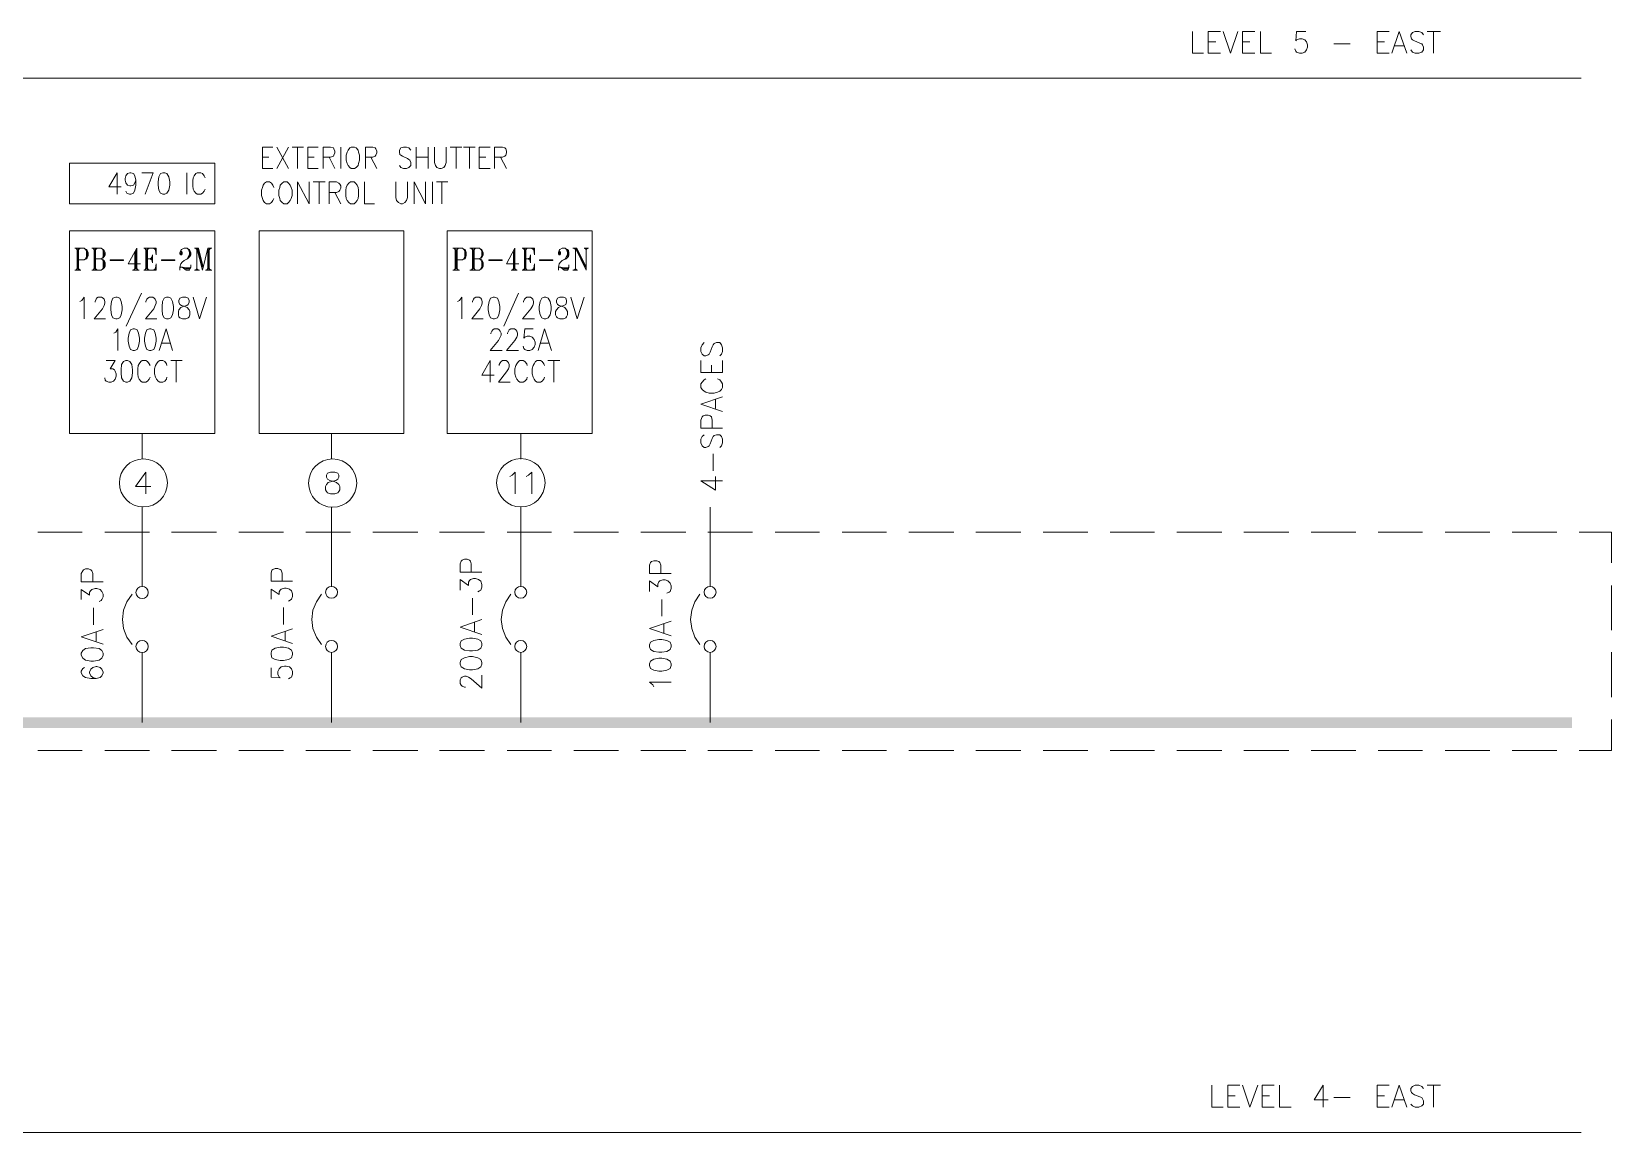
# Model space of a CAD drawing. Header units: inches. Extents: x 0.9 to 46, y 0.8 to 32.4.
# Drawn here: x 36.1 to 41.85, y 20.42 to 24.43 of the extents above; entities that cross this region are included whole.
import ezdxf

# ---------------------------------------------------------------- set-up
doc = ezdxf.new("R2010")
doc.units = ezdxf.units.IN
doc.header["$MEASUREMENT"] = 0
doc.layers.add('PDF_Geometry', color=7, linetype='Continuous')
doc.layers.add('PDF_Solid Fills', color=7, linetype='Continuous')

msp = doc.modelspace()

# ---------------------------------------------------------------- linework, layer by layer
at = {"layer": 'PDF_Geometry', "color": 8, "lineweight": 20, "true_color": 0x808080}
for points in [[(40.3243, 24.4279), (40.3243, 24.3496), (40.3642, 24.3496)], [(40.4258, 24.3496), (40.3808, 24.3496), (40.3808, 24.4279), (40.4258, 24.4279)], [(40.436, 24.4279), (40.4625, 24.3496), (40.4893, 24.4279)], [(40.5509, 24.3496), (40.5059, 24.3496), (40.5059, 24.4279), (40.5509, 24.4279)], [(40.571, 24.4279), (40.571, 24.3496), (40.6109, 24.3496)], [(40.7359, 24.4279), (40.7027, 24.4279), (40.6992, 24.3946), (40.7027, 24.3979), (40.7126, 24.4012), (40.7225, 24.4012), (40.7327, 24.3979), (40.7391, 24.3912), (40.7426, 24.3796), (40.7426, 24.3712), (40.7391, 24.3612), (40.7327, 24.3529), (40.7225, 24.3496), (40.7126, 24.3496), (40.7027, 24.3529), (40.6992, 24.3562), (40.696, 24.3646)], [(41.0394, 24.3496), (40.996, 24.3496), (40.996, 24.4279), (41.0394, 24.4279)], [(41.0492, 24.3496), (41.076, 24.4279), (41.1041, 24.3496)], [(41.1641, 24.4162), (41.1577, 24.4246), (41.1475, 24.4279), (41.1341, 24.4279), (41.1242, 24.4246), (41.1175, 24.4162), (41.1175, 24.4096), (41.121, 24.4012), (41.1242, 24.3979), (41.1309, 24.3946), (41.151, 24.3862), (41.1577, 24.3829), (41.1609, 24.3796), (41.1641, 24.3712), (41.1641, 24.3612), (41.1577, 24.3529), (41.1475, 24.3496), (41.1341, 24.3496), (41.1242, 24.3529), (41.1175, 24.3612)], [(41.1775, 24.4279), (41.226, 24.4279)], [(41.2008, 24.4279), (41.2008, 24.3496)], [(40.3808, 24.3912), (40.4092, 24.3912)], [(40.5059, 24.3912), (40.5327, 24.3912)], [(40.8377, 24.3829), (40.8977, 24.3829)], [(40.996, 24.3912), (41.0224, 24.3912)], [(41.0591, 24.3762), (41.0942, 24.3762)], [(41.7374, 24.2579), (5.4416, 24.2579)], [(40.3942, 20.5946), (40.3942, 20.5146), (40.436, 20.5146)], [(40.496, 20.5146), (40.4526, 20.5146), (40.4526, 20.5946), (40.496, 20.5946)], [(40.5059, 20.5946), (40.5327, 20.5146), (40.5611, 20.5946)], [(40.6211, 20.5146), (40.5777, 20.5146), (40.5777, 20.5946), (40.6211, 20.5946)], [(40.6408, 20.5946), (40.6408, 20.5146), (40.6826, 20.5146)], [(40.7991, 20.5146), (40.7991, 20.5946), (40.7659, 20.5413), (40.8176, 20.5413)], [(41.0394, 20.5146), (40.996, 20.5146), (40.996, 20.5946), (41.0394, 20.5946)], [(41.0492, 20.5146), (41.076, 20.5946), (41.1041, 20.5146)], [(41.1641, 20.5829), (41.1577, 20.5896), (41.1475, 20.5946), (41.1341, 20.5946), (41.1242, 20.5896), (41.1175, 20.5829), (41.1175, 20.5746), (41.121, 20.5679), (41.1242, 20.5646), (41.1309, 20.5596), (41.151, 20.553), (41.1577, 20.5496), (41.1609, 20.5446), (41.1641, 20.538), (41.1641, 20.5263), (41.1577, 20.5196), (41.1475, 20.5146), (41.1341, 20.5146), (41.1242, 20.5196), (41.1175, 20.5263)], [(41.1775, 20.5946), (41.226, 20.5946)], [(41.2008, 20.5946), (41.2008, 20.5146)], [(40.4526, 20.5563), (40.4794, 20.5563)], [(40.5777, 20.5563), (40.6042, 20.5563)], [(40.8377, 20.5496), (40.8977, 20.5496)], [(40.996, 20.5563), (41.0224, 20.5563)], [(41.0591, 20.5413), (41.0942, 20.5413)], [(41.7374, 20.423), (2.7, 20.423)]]:
    msp.add_lwpolyline(points, dxfattribs=at)
at = {"layer": 'PDF_Geometry', "lineweight": 9}
for points in [[(36.9793, 23.9296), (36.9411, 23.9296), (36.9411, 24.0079), (36.9793, 24.0079)], [(36.9411, 23.9712), (36.9644, 23.9712)], [(36.9943, 24.0079), (37.0361, 23.9296)], [(37.0361, 24.0079), (36.9943, 23.9296)], [(37.0492, 24.0079), (37.091, 24.0079)], [(37.0693, 24.0079), (37.0693, 23.9296)], [(37.1443, 23.9296), (37.106, 23.9296), (37.106, 24.0079), (37.1443, 24.0079)], [(37.106, 23.9712), (37.1293, 23.9712)], [(37.1628, 23.9296), (37.1628, 24.0079), (37.1893, 24.0079), (37.1992, 24.0045), (37.2011, 24.0012), (37.2043, 23.9929), (37.2043, 23.9862), (37.2011, 23.9779), (37.1992, 23.9746), (37.1893, 23.9712), (37.1628, 23.9712)], [(37.1842, 23.9712), (37.2043, 23.9296)], [(37.226, 24.0079), (37.226, 23.9296)], [(37.316, 23.9296), (37.316, 24.0079), (37.3428, 24.0079), (37.3511, 24.0045), (37.3542, 24.0012), (37.3578, 23.9929), (37.3578, 23.9862), (37.3542, 23.9779), (37.3511, 23.9746), (37.3428, 23.9712), (37.316, 23.9712)], [(37.3361, 23.9712), (37.3578, 23.9296)], [(37.4809, 23.9962), (37.4742, 24.0045), (37.4659, 24.0079), (37.4544, 24.0079), (37.4442, 24.0045), (37.4394, 23.9962), (37.4394, 23.9895), (37.441, 23.9812), (37.4442, 23.9779), (37.4509, 23.9746), (37.4694, 23.9662), (37.4742, 23.9629), (37.4777, 23.9596), (37.4809, 23.9512), (37.4809, 23.9412), (37.4742, 23.9329), (37.4659, 23.9296), (37.4544, 23.9296), (37.4442, 23.9329), (37.4394, 23.9412)], [(37.501, 24.0079), (37.501, 23.9296)], [(37.501, 23.9712), (37.5444, 23.9712)], [(37.5444, 24.0079), (37.5444, 23.9296)], [(37.5677, 24.0079), (37.5677, 23.9512), (37.5709, 23.9412), (37.576, 23.9329), (37.5859, 23.9296), (37.591, 23.9296), (37.6009, 23.9329), (37.606, 23.9412), (37.6092, 23.9512), (37.6092, 24.0079)], [(37.6242, 24.0079), (37.666, 24.0079)], [(37.6459, 24.0079), (37.6459, 23.9296)], [(37.6727, 24.0079), (37.7145, 24.0079)], [(37.6944, 24.0079), (37.6944, 23.9296)], [(37.7693, 23.9296), (37.7295, 23.9296), (37.7295, 24.0079), (37.7693, 24.0079)], [(37.7295, 23.9712), (37.7543, 23.9712)], [(37.7859, 23.9296), (37.7859, 24.0079), (37.8143, 24.0079), (37.8226, 24.0045), (37.8261, 24.0012), (37.8293, 23.9929), (37.8293, 23.9862), (37.8261, 23.9779), (37.8226, 23.9746), (37.8143, 23.9712), (37.7859, 23.9712)], [(37.8076, 23.9712), (37.8293, 23.9296)], [(36.4127, 23.8362), (36.4127, 23.9146), (36.3827, 23.8629), (36.4277, 23.8629)], [(36.481, 23.8879), (36.4778, 23.8779), (36.4727, 23.8696), (36.4628, 23.8662), (36.4593, 23.8662), (36.451, 23.8696), (36.4443, 23.8779), (36.4427, 23.8879), (36.4427, 23.8929), (36.4443, 23.9029), (36.451, 23.9112), (36.4593, 23.9146), (36.4628, 23.9146), (36.4727, 23.9112), (36.4778, 23.9029), (36.481, 23.8879), (36.481, 23.8696), (36.4778, 23.8512), (36.4727, 23.8396), (36.4628, 23.8362), (36.4577, 23.8362), (36.4478, 23.8396), (36.4443, 23.8479)], [(36.5145, 23.8362), (36.5445, 23.9146), (36.5027, 23.9146)], [(36.666, 23.9146), (36.666, 23.8362)], [(36.7327, 23.8962), (36.7292, 23.9029), (36.7228, 23.9112), (36.7177, 23.9146), (36.7043, 23.9146), (36.6992, 23.9112), (36.6925, 23.9029), (36.6893, 23.8962), (36.6877, 23.8845), (36.6877, 23.8662), (36.6893, 23.8546), (36.6925, 23.8479), (36.6992, 23.8396), (36.7043, 23.8362), (36.7177, 23.8362), (36.7228, 23.8396), (36.7292, 23.8479), (36.7327, 23.8546)], [(36.9825, 23.8612), (36.9793, 23.8696), (36.9742, 23.8763), (36.9675, 23.8812), (36.9561, 23.8812), (36.9494, 23.8763), (36.9443, 23.8696), (36.9411, 23.8612), (36.9376, 23.8512), (36.9376, 23.8312), (36.9411, 23.8212), (36.9443, 23.8129), (36.9494, 23.8062), (36.9561, 23.8012), (36.9675, 23.8012), (36.9742, 23.8062), (36.9793, 23.8129), (36.9825, 23.8212)], [(37.0693, 23.8012), (37.0693, 23.8812), (37.1111, 23.8012), (37.1111, 23.8812)], [(37.1261, 23.8812), (37.1692, 23.8812)], [(37.1475, 23.8812), (37.1475, 23.8012)], [(37.1842, 23.8012), (37.1842, 23.8812), (37.211, 23.8812), (37.2193, 23.8763), (37.2228, 23.8729), (37.226, 23.8662), (37.226, 23.8579), (37.2228, 23.8512), (37.2193, 23.8462), (37.211, 23.8429), (37.1842, 23.8429)], [(37.3128, 23.8812), (37.3128, 23.8012), (37.3495, 23.8012)], [(37.426, 23.8812), (37.426, 23.8246), (37.4292, 23.8129), (37.4359, 23.8062), (37.4442, 23.8012), (37.4509, 23.8012), (37.4592, 23.8062), (37.4659, 23.8129), (37.4694, 23.8246), (37.4694, 23.8812)], [(37.4927, 23.8012), (37.4927, 23.8812), (37.5342, 23.8012), (37.5342, 23.8812)], [(37.5594, 23.8812), (37.5594, 23.8012)], [(37.5744, 23.8812), (37.6159, 23.8812)], [(37.5942, 23.8812), (37.5942, 23.8012)], [(37.2043, 23.8429), (37.226, 23.8012)], [(36.2592, 23.6396), (36.2927, 23.6396), (36.301, 23.6346), (36.3042, 23.6312), (36.3077, 23.6246), (36.3077, 23.6129), (36.3042, 23.6046), (36.301, 23.6012), (36.2927, 23.5979), (36.2726, 23.5979)], [(36.2627, 23.6396), (36.2675, 23.6346)], [(36.2643, 23.6396), (36.2675, 23.6312)], [(36.2675, 23.6396), (36.2675, 23.5596)], [(36.271, 23.6346), (36.271, 23.5646)], [(36.2726, 23.6396), (36.2726, 23.5596)], [(36.2761, 23.6396), (36.2726, 23.6312)], [(36.2793, 23.6396), (36.2726, 23.6346)], [(36.2927, 23.6396), (36.2975, 23.6346), (36.301, 23.6279), (36.301, 23.6096), (36.2975, 23.6012), (36.2927, 23.5979)], [(36.301, 23.6312), (36.3042, 23.6246), (36.3042, 23.6129), (36.301, 23.6046)], [(36.3211, 23.6396), (36.3543, 23.6396), (36.3626, 23.6346), (36.3661, 23.6312), (36.3693, 23.6246), (36.3693, 23.6163), (36.3661, 23.6096), (36.3626, 23.6046), (36.3543, 23.6012), (36.3626, 23.5979), (36.3661, 23.5946), (36.3693, 23.5862), (36.3693, 23.5745), (36.3661, 23.5679), (36.3626, 23.5646), (36.3543, 23.5596), (36.3211, 23.5596)], [(36.3243, 23.6396), (36.3294, 23.6346)], [(36.3259, 23.6396), (36.3294, 23.6312)], [(36.3294, 23.6396), (36.3294, 23.5596)], [(36.3326, 23.6346), (36.3326, 23.5646)], [(36.3342, 23.6396), (36.3342, 23.5596)], [(36.3543, 23.6396), (36.361, 23.6346), (36.3626, 23.6279), (36.3626, 23.6129), (36.361, 23.6046), (36.3543, 23.6012), (36.3342, 23.6012)], [(36.3377, 23.6396), (36.3342, 23.6312)], [(36.3409, 23.6396), (36.3342, 23.6346)], [(36.3626, 23.6312), (36.3661, 23.6246), (36.3661, 23.6163), (36.3626, 23.6096)], [(36.4845, 23.5596), (36.4845, 23.6396), (36.4526, 23.5829), (36.4976, 23.5829)], [(36.4778, 23.6279), (36.4778, 23.5596)], [(36.481, 23.6312), (36.481, 23.5646)], [(36.5094, 23.6396), (36.5544, 23.6396), (36.5544, 23.6163), (36.5509, 23.6396)], [(36.5126, 23.6396), (36.5177, 23.6346)], [(36.5145, 23.6396), (36.5177, 23.6312)], [(36.5177, 23.6396), (36.5177, 23.5596)], [(36.5209, 23.6346), (36.5209, 23.5646)], [(36.5228, 23.6396), (36.5228, 23.5596)], [(36.526, 23.6396), (36.5228, 23.6312)], [(36.5295, 23.6396), (36.5228, 23.6346)], [(36.541, 23.6396), (36.5544, 23.6346)], [(36.5461, 23.6396), (36.5544, 23.6312)], [(36.5493, 23.6396), (36.5544, 23.6279)], [(36.6443, 23.6279), (36.6475, 23.6279), (36.6494, 23.6246), (36.6494, 23.6196), (36.6475, 23.6163), (36.6443, 23.6163), (36.6411, 23.6196), (36.6411, 23.6246), (36.6443, 23.6312), (36.6475, 23.6346), (36.6561, 23.6396), (36.6676, 23.6396), (36.6759, 23.6346), (36.6775, 23.6312), (36.681, 23.6246), (36.681, 23.6163), (36.6775, 23.6096), (36.6692, 23.6012), (36.6561, 23.5946), (36.6494, 23.5896), (36.6443, 23.5829), (36.6411, 23.5712), (36.6411, 23.5596)], [(36.6676, 23.6396), (36.6727, 23.6346), (36.6759, 23.6246), (36.6759, 23.6163), (36.6727, 23.6096), (36.6676, 23.6012), (36.6561, 23.5946)], [(36.6759, 23.6312), (36.6775, 23.6246), (36.6775, 23.6163), (36.6759, 23.6096)], [(36.6944, 23.6396), (36.7094, 23.6396), (36.726, 23.5712)], [(36.6976, 23.6396), (36.7027, 23.6346)], [(36.7027, 23.5646), (36.7027, 23.6396), (36.7228, 23.5596), (36.7426, 23.6396), (36.7426, 23.5596)], [(36.7059, 23.6396), (36.7228, 23.5712)], [(36.7426, 23.6396), (36.7576, 23.6396)], [(36.7461, 23.6346), (36.7461, 23.5646)], [(36.7477, 23.6396), (36.7477, 23.5596)], [(36.7509, 23.6396), (36.7477, 23.6312)], [(36.7544, 23.6396), (36.7477, 23.6346)], [(37.6344, 23.6396), (37.6692, 23.6396), (37.6778, 23.6346), (37.6794, 23.6312), (37.6825, 23.6246), (37.6825, 23.6129), (37.6794, 23.6046), (37.6778, 23.6012), (37.6692, 23.5979), (37.6494, 23.5979)], [(37.6376, 23.6396), (37.6427, 23.6346)], [(37.6411, 23.6396), (37.6427, 23.6312)], [(37.6427, 23.6396), (37.6427, 23.5596)], [(37.6459, 23.6346), (37.6459, 23.5646)], [(37.6494, 23.6396), (37.6494, 23.5596)], [(37.651, 23.6396), (37.6494, 23.6312)], [(37.6545, 23.6396), (37.6494, 23.6346)], [(37.6692, 23.6396), (37.6743, 23.6346), (37.6778, 23.6279), (37.6778, 23.6096), (37.6743, 23.6012), (37.6692, 23.5979)], [(37.6778, 23.6312), (37.6794, 23.6246), (37.6794, 23.6129), (37.6778, 23.6046)], [(37.696, 23.6396), (37.731, 23.6396), (37.7393, 23.6346), (37.7409, 23.6312), (37.7444, 23.6246), (37.7444, 23.6163), (37.7409, 23.6096), (37.7393, 23.6046), (37.731, 23.6012), (37.7393, 23.5979), (37.7409, 23.5946), (37.7444, 23.5862), (37.7444, 23.5745), (37.7409, 23.5679), (37.7393, 23.5646), (37.731, 23.5596), (37.696, 23.5596)], [(37.6995, 23.6396), (37.7058, 23.6346)], [(37.7027, 23.6396), (37.7058, 23.6312)], [(37.7058, 23.6396), (37.7058, 23.5596)], [(37.7078, 23.6346), (37.7078, 23.5646)], [(37.7109, 23.6396), (37.7109, 23.5596)], [(37.731, 23.6396), (37.7358, 23.6346), (37.7393, 23.6279), (37.7393, 23.6129), (37.7358, 23.6046), (37.731, 23.6012), (37.7109, 23.6012)], [(37.7145, 23.6396), (37.7109, 23.6312)], [(37.7161, 23.6396), (37.7109, 23.6346)], [(37.7393, 23.6312), (37.7409, 23.6246), (37.7409, 23.6163), (37.7393, 23.6096)], [(37.8593, 23.5596), (37.8593, 23.6396), (37.8293, 23.5829), (37.8743, 23.5829)], [(37.8542, 23.6279), (37.8542, 23.5596)], [(37.8577, 23.6312), (37.8577, 23.5646)], [(37.8861, 23.6396), (37.9311, 23.6396), (37.9311, 23.6163), (37.9276, 23.6396)], [(37.8877, 23.6396), (37.8944, 23.6346)], [(37.8909, 23.6396), (37.8944, 23.6312)], [(37.8944, 23.6396), (37.8944, 23.5596)], [(37.896, 23.6346), (37.896, 23.5646)], [(37.8992, 23.6396), (37.8992, 23.5596)], [(37.9027, 23.6396), (37.8992, 23.6312)], [(37.9043, 23.6396), (37.8992, 23.6346)], [(37.9161, 23.6396), (37.9311, 23.6346)], [(37.9209, 23.6396), (37.9311, 23.6312)], [(37.9244, 23.6396), (37.9311, 23.6279)], [(38.0211, 23.6279), (38.0227, 23.6279), (38.0259, 23.6246), (38.0259, 23.6196), (38.0227, 23.6163), (38.0211, 23.6163), (38.0176, 23.6196), (38.0176, 23.6246), (38.0211, 23.6312), (38.0227, 23.6346), (38.031, 23.6396), (38.0428, 23.6396), (38.0511, 23.6346), (38.0543, 23.6312), (38.0558, 23.6246), (38.0558, 23.6163), (38.0543, 23.6096), (38.046, 23.6012), (38.031, 23.5946), (38.0259, 23.5896), (38.0211, 23.5829), (38.0176, 23.5712), (38.0176, 23.5596)], [(38.0428, 23.6396), (38.0476, 23.6346), (38.0511, 23.6246), (38.0511, 23.6163), (38.0476, 23.6096), (38.0428, 23.6012), (38.031, 23.5946)], [(38.0511, 23.6312), (38.0543, 23.6246), (38.0543, 23.6163), (38.0511, 23.6096)], [(38.0708, 23.6396), (38.0842, 23.6396), (38.1193, 23.5712)], [(38.0744, 23.6396), (38.0795, 23.6346)], [(38.0795, 23.5646), (38.0795, 23.6396), (38.1193, 23.5596), (38.1193, 23.6346)], [(38.0826, 23.6396), (38.1158, 23.5712)], [(38.111, 23.6396), (38.1276, 23.6396)], [(38.1126, 23.6396), (38.1193, 23.6346), (38.1244, 23.6396)], [(36.2592, 23.5596), (36.2809, 23.5596)], [(36.2675, 23.5646), (36.2627, 23.5596)], [(36.2675, 23.5679), (36.2643, 23.5596)], [(36.2726, 23.5679), (36.2761, 23.5596)], [(36.2726, 23.5646), (36.2793, 23.5596)], [(36.3294, 23.5646), (36.3243, 23.5596)], [(36.3294, 23.5679), (36.3259, 23.5596)], [(36.3342, 23.5679), (36.3377, 23.5596)], [(36.3342, 23.5646), (36.3409, 23.5596)], [(36.3543, 23.6012), (36.361, 23.5979), (36.3626, 23.5896), (36.3626, 23.5712), (36.361, 23.5646), (36.3543, 23.5596)], [(36.3626, 23.5946), (36.3661, 23.5862), (36.3661, 23.5745), (36.3626, 23.5679)], [(36.4692, 23.5596), (36.4928, 23.5596)], [(36.4778, 23.5646), (36.4727, 23.5596)], [(36.4778, 23.5679), (36.4759, 23.5596)], [(36.4845, 23.5679), (36.4877, 23.5596)], [(36.4845, 23.5646), (36.4893, 23.5596)], [(36.5094, 23.5596), (36.5544, 23.5596), (36.5544, 23.5829), (36.5509, 23.5596)], [(36.5177, 23.5646), (36.5126, 23.5596)], [(36.5177, 23.5679), (36.5145, 23.5596)], [(36.5228, 23.6012), (36.541, 23.6012)], [(36.5228, 23.5679), (36.526, 23.5596)], [(36.5228, 23.5646), (36.5295, 23.5596)], [(36.541, 23.6046), (36.5295, 23.6012), (36.541, 23.5979)], [(36.541, 23.6096), (36.5343, 23.6012), (36.541, 23.5946)], [(36.541, 23.5596), (36.5544, 23.5646)], [(36.5461, 23.5596), (36.5544, 23.5679)], [(36.5493, 23.5596), (36.5544, 23.5712)], [(36.6411, 23.5679), (36.6443, 23.5712), (36.6494, 23.5712), (36.6644, 23.5679), (36.6759, 23.5679), (36.681, 23.5712)], [(36.681, 23.5796), (36.681, 23.5712), (36.6775, 23.5646), (36.6759, 23.5596), (36.6644, 23.5596), (36.6494, 23.5712), (36.6644, 23.5646), (36.6759, 23.5646), (36.6775, 23.5679)], [(36.6944, 23.5596), (36.7126, 23.5596)], [(36.6976, 23.5596), (36.7027, 23.5646), (36.7094, 23.5596)], [(36.7343, 23.5596), (36.7576, 23.5596)], [(36.7426, 23.5646), (36.7375, 23.5596)], [(36.7426, 23.5679), (36.7394, 23.5596)], [(36.7477, 23.5679), (36.7509, 23.5596)], [(36.7477, 23.5646), (36.7544, 23.5596)], [(37.6344, 23.5596), (37.6577, 23.5596)], [(37.6427, 23.5646), (37.6376, 23.5596)], [(37.6427, 23.5679), (37.6411, 23.5596)], [(37.6494, 23.5679), (37.651, 23.5596)], [(37.6494, 23.5646), (37.6545, 23.5596)], [(37.7058, 23.5646), (37.6995, 23.5596)], [(37.7058, 23.5679), (37.7027, 23.5596)], [(37.7109, 23.5679), (37.7145, 23.5596)], [(37.7109, 23.5646), (37.7161, 23.5596)], [(37.731, 23.6012), (37.7358, 23.5979), (37.7393, 23.5896), (37.7393, 23.5712), (37.7358, 23.5646), (37.731, 23.5596)], [(37.7393, 23.5946), (37.7409, 23.5862), (37.7409, 23.5745), (37.7393, 23.5679)], [(37.8459, 23.5596), (37.8676, 23.5596)], [(37.8542, 23.5646), (37.8494, 23.5596)], [(37.8542, 23.5679), (37.851, 23.5596)], [(37.8593, 23.5679), (37.8625, 23.5596)], [(37.8593, 23.5646), (37.866, 23.5596)], [(37.8861, 23.5596), (37.9311, 23.5596), (37.9311, 23.5829), (37.9276, 23.5596)], [(37.8944, 23.5646), (37.8877, 23.5596)], [(37.8944, 23.5679), (37.8909, 23.5596)], [(37.8992, 23.6012), (37.9161, 23.6012)], [(37.8992, 23.5679), (37.9027, 23.5596)], [(37.8992, 23.5646), (37.9043, 23.5596)], [(37.9161, 23.6046), (37.9043, 23.6012), (37.9161, 23.5979)], [(37.9161, 23.6096), (37.911, 23.6012), (37.9161, 23.5946)], [(37.9161, 23.5596), (37.9311, 23.5646)], [(37.9209, 23.5596), (37.9311, 23.5679)], [(37.9244, 23.5596), (37.9311, 23.5712)], [(38.0176, 23.5679), (38.0211, 23.5712), (38.0259, 23.5712), (38.0393, 23.5679), (38.0511, 23.5679), (38.0558, 23.5712)], [(38.0558, 23.5796), (38.0558, 23.5712), (38.0543, 23.5646), (38.0511, 23.5596), (38.0393, 23.5596), (38.0259, 23.5712), (38.0393, 23.5646), (38.0511, 23.5646), (38.0543, 23.5679)], [(38.0708, 23.5596), (38.0878, 23.5596)], [(38.0744, 23.5596), (38.0795, 23.5646), (38.0842, 23.5596)], [(36.2777, 23.4463), (36.2844, 23.4496), (36.2927, 23.4612), (36.2927, 23.3829)], [(36.3326, 23.4429), (36.3326, 23.4463), (36.3361, 23.4546), (36.3377, 23.4579), (36.3444, 23.4612), (36.3559, 23.4612), (36.3626, 23.4579), (36.3661, 23.4546), (36.3677, 23.4463), (36.3677, 23.4396), (36.3661, 23.4312), (36.3594, 23.4196), (36.3294, 23.3829), (36.3709, 23.3829)], [(36.5011, 23.4762), (36.4459, 23.3562)], [(36.5177, 23.4429), (36.5177, 23.4463), (36.5209, 23.4546), (36.5244, 23.4579), (36.5311, 23.4612), (36.5426, 23.4612), (36.5477, 23.4579), (36.5509, 23.4546), (36.5544, 23.4463), (36.5544, 23.4396), (36.5509, 23.4312), (36.5461, 23.4196), (36.5161, 23.3829), (36.5576, 23.3829)], [(36.6893, 23.4612), (36.7126, 23.3829), (36.7375, 23.4612)], [(37.651, 23.4463), (37.6577, 23.4496), (37.666, 23.4612), (37.666, 23.3829)], [(37.7058, 23.4429), (37.7058, 23.4463), (37.7094, 23.4546), (37.7109, 23.4579), (37.7176, 23.4612), (37.7295, 23.4612), (37.7358, 23.4579), (37.7377, 23.4546), (37.7409, 23.4463), (37.7409, 23.4396), (37.7377, 23.4312), (37.7326, 23.4196), (37.7027, 23.3829), (37.7444, 23.3829)], [(37.8727, 23.4762), (37.8194, 23.3562)], [(37.8909, 23.4429), (37.8909, 23.4463), (37.8944, 23.4546), (37.8976, 23.4579), (37.9027, 23.4612), (37.9161, 23.4612), (37.9209, 23.4579), (37.9244, 23.4546), (37.9276, 23.4463), (37.9276, 23.4396), (37.9244, 23.4312), (37.9177, 23.4196), (37.8877, 23.3829), (37.9311, 23.3829)], [(38.0625, 23.4612), (38.0858, 23.3829), (38.111, 23.4612)], [(36.4009, 23.3312), (36.4076, 23.3346), (36.4159, 23.3462), (36.4159, 23.2679)], [(36.5658, 23.2679), (36.5911, 23.3462), (36.6143, 23.2679)], [(37.7725, 23.3279), (37.7725, 23.3312), (37.776, 23.3379), (37.7792, 23.3429), (37.7843, 23.3462), (37.7977, 23.3462), (37.8025, 23.3429), (37.806, 23.3379), (37.8092, 23.3312), (37.8092, 23.3229), (37.806, 23.3162), (37.7993, 23.3046), (37.7693, 23.2679), (37.8127, 23.2679)], [(37.8325, 23.3279), (37.8325, 23.3312), (37.836, 23.3379), (37.8392, 23.3429), (37.8443, 23.3462), (37.8577, 23.3462), (37.8625, 23.3429), (37.866, 23.3379), (37.8692, 23.3312), (37.8692, 23.3229), (37.866, 23.3162), (37.8593, 23.3046), (37.8293, 23.2679), (37.8727, 23.2679)], [(37.926, 23.3462), (37.896, 23.3462), (37.8925, 23.3129), (37.896, 23.3162), (37.9043, 23.3196), (37.9142, 23.3196), (37.9228, 23.3162), (37.9292, 23.3079), (37.9327, 23.2979), (37.9327, 23.2896), (37.9292, 23.2796), (37.9228, 23.2712), (37.9142, 23.2679), (37.9043, 23.2679), (37.896, 23.2712), (37.8925, 23.2746), (37.8893, 23.2829)], [(37.9442, 23.2679), (37.9678, 23.3462), (37.9927, 23.2679)], [(36.5761, 23.2946), (36.6061, 23.2946)], [(37.9528, 23.2946), (37.9828, 23.2946)], [(38.5475, 23.2962), (38.5408, 23.2879), (38.536, 23.2779), (38.536, 23.2646), (38.5408, 23.2546), (38.5475, 23.2479), (38.5542, 23.2479), (38.5625, 23.2513), (38.566, 23.2546), (38.5692, 23.2612), (38.5775, 23.2812), (38.581, 23.2879), (38.5842, 23.2929), (38.5925, 23.2962), (38.6043, 23.2962), (38.611, 23.2879), (38.6142, 23.2779), (38.6142, 23.2646), (38.611, 23.2546), (38.6043, 23.2479)], [(36.3728, 23.2312), (36.406, 23.2312), (36.3878, 23.2013), (36.3977, 23.2013), (36.4028, 23.1979), (36.406, 23.1929), (36.4092, 23.1829), (36.4092, 23.1746), (36.406, 23.1629), (36.3993, 23.1562), (36.391, 23.1529), (36.3827, 23.1529), (36.3728, 23.1562), (36.3693, 23.1596), (36.3677, 23.1679)], [(36.5327, 23.2129), (36.5295, 23.2196), (36.5228, 23.2279), (36.5177, 23.2312), (36.5043, 23.2312), (36.4995, 23.2279), (36.4928, 23.2196), (36.4893, 23.2129), (36.4877, 23.2013), (36.4877, 23.1829), (36.4893, 23.1712), (36.4928, 23.1629), (36.4995, 23.1562), (36.5043, 23.1529), (36.5177, 23.1529), (36.5228, 23.1562), (36.5295, 23.1629), (36.5327, 23.1712)], [(36.5942, 23.2129), (36.5927, 23.2196), (36.586, 23.2279), (36.5793, 23.2312), (36.5678, 23.2312), (36.5627, 23.2279), (36.556, 23.2196), (36.5528, 23.2129), (36.5493, 23.2013), (36.5493, 23.1829), (36.5528, 23.1712), (36.556, 23.1629), (36.5627, 23.1562), (36.5678, 23.1529), (36.5793, 23.1529), (36.586, 23.1562), (36.5927, 23.1629), (36.5942, 23.1712)], [(36.6076, 23.2312), (36.6494, 23.2312)], [(36.6277, 23.2312), (36.6277, 23.1529)], [(37.7693, 23.1529), (37.7693, 23.2312), (37.7393, 23.1779), (37.7843, 23.1779)], [(37.8025, 23.2129), (37.8025, 23.2162), (37.806, 23.2229), (37.8092, 23.2279), (37.8143, 23.2312), (37.8277, 23.2312), (37.8325, 23.2279), (37.836, 23.2229), (37.8392, 23.2162), (37.8392, 23.2079), (37.836, 23.2013), (37.8293, 23.1896), (37.7993, 23.1529), (37.8427, 23.1529)], [(37.9043, 23.2129), (37.9027, 23.2196), (37.896, 23.2279), (37.8893, 23.2312), (37.8775, 23.2312), (37.8727, 23.2279), (37.866, 23.2196), (37.8625, 23.2129), (37.8593, 23.2013), (37.8593, 23.1829), (37.8625, 23.1712), (37.866, 23.1629), (37.8727, 23.1562), (37.8775, 23.1529), (37.8893, 23.1529), (37.896, 23.1562), (37.9027, 23.1629), (37.9043, 23.1712)], [(37.9678, 23.2129), (37.9643, 23.2196), (37.9592, 23.2279), (37.9528, 23.2312), (37.941, 23.2312), (37.9343, 23.2279), (37.9292, 23.2196), (37.926, 23.2129), (37.9228, 23.2013), (37.9228, 23.1829), (37.926, 23.1712), (37.9292, 23.1629), (37.9343, 23.1562), (37.941, 23.1529), (37.9528, 23.1529), (37.9592, 23.1562), (37.9643, 23.1629), (37.9678, 23.1712)], [(37.9793, 23.2312), (38.0227, 23.2312)], [(38.001, 23.2312), (38.001, 23.1529)], [(38.6142, 23.2312), (38.6142, 23.1879), (38.536, 23.1879), (38.536, 23.2312)], [(38.5743, 23.1879), (38.5743, 23.2146)], [(38.5542, 23.1646), (38.5475, 23.1612), (38.5408, 23.1529), (38.536, 23.1462), (38.536, 23.1329), (38.5408, 23.1262), (38.5475, 23.1196), (38.5542, 23.1163), (38.566, 23.1129), (38.5842, 23.1129), (38.596, 23.1163), (38.6043, 23.1196), (38.611, 23.1262), (38.6142, 23.1329), (38.6142, 23.1462), (38.611, 23.1529), (38.6043, 23.1612), (38.596, 23.1646)], [(38.6142, 23.0463), (38.536, 23.0729), (38.6142, 23.0996)], [(38.5893, 23.0562), (38.5893, 23.0896)], [(38.6142, 22.9846), (38.536, 22.9846), (38.536, 23.0146), (38.5408, 23.0263), (38.5443, 23.0296), (38.551, 23.0329), (38.5625, 23.0329), (38.5692, 23.0296), (38.5743, 23.0263), (38.5775, 23.0146), (38.5775, 22.9846)], [(36.5043, 22.8729), (36.5043, 22.9662)], [(37.1928, 22.8729), (37.1928, 22.9662)], [(37.881, 22.8729), (37.881, 22.9662)], [(38.5475, 22.9613), (38.5408, 22.9546), (38.536, 22.9446), (38.536, 22.9313), (38.5408, 22.9212), (38.5475, 22.9146), (38.5542, 22.9146), (38.5625, 22.9179), (38.566, 22.9212), (38.5692, 22.9279), (38.5775, 22.9479), (38.581, 22.9546), (38.5842, 22.9579), (38.5925, 22.9613), (38.6043, 22.9613), (38.611, 22.9546), (38.6142, 22.9446), (38.6142, 22.9313), (38.611, 22.9212), (38.6043, 22.9146)], [(38.581, 22.8296), (38.581, 22.8913)], [(36.5177, 22.7462), (36.5177, 22.8246), (36.4794, 22.7729), (36.5359, 22.7729)], [(37.8411, 22.8096), (37.8494, 22.8146), (37.8609, 22.8246), (37.8609, 22.7462)], [(37.9011, 22.8096), (37.9094, 22.8146), (37.9209, 22.8246), (37.9209, 22.7462)], [(38.6142, 22.7929), (38.536, 22.7929), (38.5893, 22.7596), (38.5893, 22.8096)], [(36.5043, 22.4096), (36.5043, 22.6979)], [(37.1928, 22.4096), (37.1928, 22.6979)], [(37.881, 22.4096), (37.881, 22.6979)], [(38.5692, 22.4096), (38.5692, 22.6979)], [(36.1243, 22.6062), (36.286, 22.6062)], [(36.3677, 22.6062), (36.5311, 22.6062)], [(36.6112, 22.6062), (36.7742, 22.6062)], [(36.8559, 22.6062), (37.0176, 22.6062)], [(37.0993, 22.6062), (37.2611, 22.6062)], [(37.3428, 22.6062), (37.5061, 22.6062)], [(37.5859, 22.6062), (37.7492, 22.6062)], [(37.8309, 22.6062), (37.9927, 22.6062)], [(38.0744, 22.6062), (38.2361, 22.6062)], [(38.3175, 22.6062), (38.4808, 22.6062)], [(38.5609, 22.6062), (38.7243, 22.6062)], [(38.806, 22.6062), (38.9677, 22.6062)], [(39.0494, 22.6062), (39.2108, 22.6062)], [(39.2925, 22.6062), (39.4559, 22.6062)], [(39.536, 22.6062), (39.6993, 22.6062)], [(39.781, 22.6062), (39.9428, 22.6062)], [(40.0244, 22.6062), (40.1859, 22.6062)], [(40.2676, 22.6062), (40.4309, 22.6062)], [(40.511, 22.6062), (40.6743, 22.6062)], [(40.756, 22.6062), (40.9175, 22.6062)], [(40.9991, 22.6062), (41.1609, 22.6062)], [(41.2426, 22.6062), (41.4059, 22.6062)], [(41.486, 22.6062), (41.6494, 22.6062)], [(41.7307, 22.6062), (41.8475, 22.6062), (41.8475, 22.4946)], [(36.3626, 22.4263), (36.2825, 22.4263), (36.2825, 22.4563), (36.2876, 22.4662), (36.2911, 22.4696), (36.2975, 22.4729), (36.3093, 22.4729), (36.3176, 22.4696), (36.3211, 22.4662), (36.3243, 22.4563), (36.3243, 22.4263)], [(37.0511, 22.4279), (36.9726, 22.4279), (36.9726, 22.4579), (36.9758, 22.4679), (36.9793, 22.4713), (36.9876, 22.4746), (36.9975, 22.4746), (37.0061, 22.4713), (37.0093, 22.4679), (37.0125, 22.4579), (37.0125, 22.4279)], [(37.7393, 22.4613), (37.6609, 22.4613), (37.6609, 22.4913), (37.6644, 22.5013), (37.6676, 22.5046), (37.6759, 22.5079), (37.6861, 22.5079), (37.6944, 22.5046), (37.6975, 22.5013), (37.7011, 22.4913), (37.7011, 22.4613)], [(38.4275, 22.4563), (38.3494, 22.4563), (38.3494, 22.4862), (38.3526, 22.4963), (38.3561, 22.4996), (38.3644, 22.5029), (38.3759, 22.5029), (38.3826, 22.4996), (38.3861, 22.4963), (38.3909, 22.4862), (38.3909, 22.4563)], [(37.6609, 22.3963), (37.6609, 22.4346), (37.6908, 22.4129), (37.6908, 22.4246), (37.6944, 22.4312), (37.6975, 22.4346), (37.7094, 22.4379), (37.7161, 22.4379), (37.7275, 22.4346), (37.7358, 22.4279), (37.7393, 22.4163), (37.7393, 22.4063), (37.7358, 22.3963), (37.731, 22.3929), (37.7243, 22.3896)], [(38.3494, 22.3913), (38.3494, 22.4296), (38.3794, 22.4079), (38.3794, 22.4179), (38.3826, 22.4263), (38.3861, 22.4296), (38.3976, 22.4329), (38.4059, 22.4329), (38.4161, 22.4296), (38.4244, 22.4213), (38.4275, 22.4112), (38.4275, 22.4013), (38.4244, 22.3913), (38.4208, 22.3879), (38.4126, 22.3846)], [(41.8475, 22.4129), (41.8475, 22.2496)], [(36.2825, 22.3613), (36.2825, 22.3979), (36.3125, 22.3779), (36.3125, 22.3879), (36.3176, 22.3946), (36.3211, 22.3979), (36.3326, 22.4013), (36.3393, 22.4013), (36.3511, 22.3979), (36.3578, 22.3913), (36.3626, 22.3812), (36.3626, 22.3713), (36.3578, 22.3613), (36.3543, 22.3579), (36.3476, 22.3546)], [(36.4676, 22.3812), (36.4478, 22.3529), (36.436, 22.3229), (36.4328, 22.2896), (36.436, 22.2563), (36.4478, 22.2246), (36.4676, 22.1979)], [(36.9726, 22.3629), (36.9726, 22.3996), (37.0026, 22.3796), (37.0026, 22.3896), (37.0061, 22.3963), (37.0093, 22.3996), (37.0211, 22.4029), (37.0275, 22.4029), (37.0393, 22.3996), (37.0476, 22.3929), (37.0511, 22.3829), (37.0511, 22.3729), (37.0476, 22.3629), (37.0425, 22.3596), (37.0361, 22.3563)], [(37.1561, 22.3812), (37.1376, 22.3529), (37.1242, 22.3229), (37.121, 22.2896), (37.1242, 22.2563), (37.1376, 22.2246), (37.1561, 22.1979)], [(37.7058, 22.3063), (37.7058, 22.3662)], [(37.8443, 22.3812), (37.8261, 22.3529), (37.8143, 22.3229), (37.8092, 22.2896), (37.8143, 22.2563), (37.8261, 22.2246), (37.8443, 22.1979)], [(38.3944, 22.3013), (38.3944, 22.3613)], [(38.5325, 22.3812), (38.5143, 22.3529), (38.5025, 22.3229), (38.4977, 22.2896), (38.5025, 22.2563), (38.5143, 22.2246), (38.5325, 22.1979)], [(36.3275, 22.2696), (36.3275, 22.3312)], [(37.0176, 22.2713), (37.0176, 22.3329)], [(36.3626, 22.1996), (36.2825, 22.2262), (36.3626, 22.2529)], [(36.3361, 22.2096), (36.3361, 22.2429)], [(37.0511, 22.2013), (36.9726, 22.2279), (37.0511, 22.2546)], [(37.0243, 22.2113), (37.0243, 22.2446)], [(37.7393, 22.2346), (37.6609, 22.2612), (37.7393, 22.2896)], [(37.7125, 22.2446), (37.7125, 22.2779)], [(38.4275, 22.2296), (38.3494, 22.2563), (38.4275, 22.2829)], [(38.4011, 22.2396), (38.4011, 22.2729)], [(36.5043, 22.1696), (36.5043, 21.9146)], [(37.1928, 22.1696), (37.1928, 21.9146)], [(37.881, 22.1696), (37.881, 21.9146)], [(38.5692, 22.1696), (38.5692, 21.9146)], [(41.8475, 22.1696), (41.8475, 22.0063)], [(36.2943, 22.1146), (36.2876, 22.1113), (36.2825, 22.1013), (36.2825, 22.0946), (36.2876, 22.0846), (36.2975, 22.0779), (36.3176, 22.0746), (36.3361, 22.0746), (36.3511, 22.0779), (36.3578, 22.0846), (36.3626, 22.0946), (36.3626, 22.0979), (36.3578, 22.1079), (36.3511, 22.1146), (36.3393, 22.1179), (36.3361, 22.1179), (36.3243, 22.1146), (36.3176, 22.1079), (36.3125, 22.0979), (36.3125, 22.0946), (36.3176, 22.0846), (36.3243, 22.0779), (36.3361, 22.0746)], [(36.9726, 22.1129), (36.9726, 22.0796), (37.0061, 22.0763), (37.0026, 22.0796), (36.9975, 22.0896), (36.9975, 22.0996), (37.0026, 22.1096), (37.0093, 22.1163), (37.0211, 22.1196), (37.0275, 22.1196), (37.0393, 22.1163), (37.0476, 22.1096), (37.0511, 22.0996), (37.0511, 22.0896), (37.0476, 22.0796), (37.0425, 22.0763), (37.0361, 22.0729)], [(37.6794, 22.0429), (37.6759, 22.0429), (37.6676, 22.0463), (37.6644, 22.0496), (37.6609, 22.0563), (37.6609, 22.0696), (37.6644, 22.0763), (37.6676, 22.0796), (37.6759, 22.0829), (37.6825, 22.0829), (37.6908, 22.0796), (37.7011, 22.0729), (37.7393, 22.0396), (37.7393, 22.0863)], [(38.3644, 22.0446), (38.3609, 22.0513), (38.3494, 22.0613), (38.4275, 22.0613)], [(41.8475, 21.9246), (41.8475, 21.8129), (41.7307, 21.8129)], [(36.286, 21.8129), (36.1243, 21.8129)], [(36.5311, 21.8129), (36.3677, 21.8129)], [(36.7742, 21.8129), (36.6112, 21.8129)], [(37.0176, 21.8129), (36.8559, 21.8129)], [(37.2611, 21.8129), (37.0993, 21.8129)], [(37.5061, 21.8129), (37.3428, 21.8129)], [(37.7492, 21.8129), (37.5859, 21.8129)], [(37.9927, 21.8129), (37.8309, 21.8129)], [(38.2361, 21.8129), (38.0744, 21.8129)], [(38.4808, 21.8129), (38.3175, 21.8129)], [(38.7243, 21.8129), (38.5609, 21.8129)], [(38.9677, 21.8129), (38.806, 21.8129)], [(39.2108, 21.8129), (39.0494, 21.8129)], [(39.4559, 21.8129), (39.2925, 21.8129)], [(39.6993, 21.8129), (39.536, 21.8129)], [(39.9428, 21.8129), (39.781, 21.8129)], [(40.1859, 21.8129), (40.0244, 21.8129)], [(40.4309, 21.8129), (40.2676, 21.8129)], [(40.6743, 21.8129), (40.511, 21.8129)], [(40.9175, 21.8129), (40.756, 21.8129)], [(41.1609, 21.8129), (40.9991, 21.8129)], [(41.4059, 21.8129), (41.2426, 21.8129)], [(41.6494, 21.8129), (41.486, 21.8129)]]:
    msp.add_lwpolyline(points, dxfattribs=at)
for points in [[(37.2643, 24.0079), (37.2592, 24.0045), (37.2528, 23.9962), (37.2493, 23.9895), (37.2461, 23.9779), (37.2461, 23.9596), (37.2493, 23.9479), (37.2528, 23.9412), (37.2592, 23.9329), (37.2643, 23.9296), (37.2761, 23.9296), (37.2828, 23.9329), (37.2895, 23.9412), (37.2911, 23.9479), (37.2943, 23.9596), (37.2943, 23.9779), (37.2911, 23.9895), (37.2895, 23.9962), (37.2828, 24.0045), (37.2761, 24.0079)], [(36.2395, 23.9496), (36.7678, 23.9496), (36.7678, 23.8012), (36.2395, 23.8012)], [(36.5793, 23.9146), (36.571, 23.9112), (36.5643, 23.8996), (36.5627, 23.8812), (36.5627, 23.8696), (36.5643, 23.8512), (36.571, 23.8396), (36.5793, 23.8362), (36.586, 23.8362), (36.5942, 23.8396), (36.6009, 23.8512), (36.6045, 23.8696), (36.6045, 23.8812), (36.6009, 23.8996), (36.5942, 23.9112), (36.586, 23.9146)], [(37.0192, 23.8812), (37.0125, 23.8763), (37.0061, 23.8696), (37.0042, 23.8612), (37.001, 23.8512), (37.001, 23.8312), (37.0042, 23.8212), (37.0061, 23.8129), (37.0125, 23.8062), (37.0192, 23.8012), (37.031, 23.8012), (37.0361, 23.8062), (37.0425, 23.8129), (37.046, 23.8212), (37.0492, 23.8312), (37.0492, 23.8512), (37.046, 23.8612), (37.0425, 23.8696), (37.0361, 23.8763), (37.031, 23.8812)], [(37.2611, 23.8812), (37.256, 23.8763), (37.2493, 23.8696), (37.2461, 23.8612), (37.2442, 23.8512), (37.2442, 23.8312), (37.2461, 23.8212), (37.2493, 23.8129), (37.256, 23.8062), (37.2611, 23.8012), (37.2745, 23.8012), (37.2793, 23.8062), (37.286, 23.8129), (37.2895, 23.8212), (37.2911, 23.8312), (37.2911, 23.8512), (37.2895, 23.8612), (37.286, 23.8696), (37.2793, 23.8763), (37.2745, 23.8812)], [(36.2395, 23.7029), (36.2395, 22.9662), (36.7678, 22.9662), (36.7678, 23.7029)], [(36.9293, 22.9662), (37.4559, 22.9662), (37.4559, 23.7029), (36.9293, 23.7029)], [(37.6127, 23.7029), (37.6127, 22.9662), (38.141, 22.9662), (38.141, 23.7029)], [(36.541, 23.5862), (36.5378, 23.6012), (36.541, 23.6163)], [(36.6443, 23.6196), (36.6477, 23.6196), (36.6477, 23.6246), (36.6443, 23.6246)], [(37.9161, 23.5862), (37.9126, 23.6012), (37.9161, 23.6163)], [(38.0211, 23.6196), (38.0227, 23.6196), (38.0227, 23.6246), (38.0211, 23.6246)], [(36.436, 23.5946), (36.3878, 23.5946), (36.3878, 23.5979), (36.436, 23.5979)], [(36.6226, 23.5946), (36.5745, 23.5946), (36.5745, 23.5979), (36.6226, 23.5979)], [(37.8127, 23.5946), (37.7642, 23.5946), (37.7642, 23.5979), (37.8127, 23.5979)], [(37.9978, 23.5946), (37.9493, 23.5946), (37.9493, 23.5979), (37.9978, 23.5979)], [(36.4076, 23.4612), (36.3977, 23.4579), (36.3926, 23.4463), (36.3894, 23.4279), (36.3894, 23.4162), (36.3926, 23.3979), (36.3977, 23.3862), (36.4076, 23.3829), (36.4127, 23.3829), (36.4226, 23.3862), (36.4277, 23.3979), (36.4309, 23.4162), (36.4309, 23.4279), (36.4277, 23.4463), (36.4226, 23.4579), (36.4127, 23.4612)], [(36.5927, 23.4612), (36.5844, 23.4579), (36.5777, 23.4463), (36.5761, 23.4279), (36.5761, 23.4162), (36.5777, 23.3979), (36.5844, 23.3862), (36.5927, 23.3829), (36.5994, 23.3829), (36.6076, 23.3862), (36.6143, 23.3979), (36.6175, 23.4162), (36.6175, 23.4279), (36.6143, 23.4463), (36.6076, 23.4579), (36.5994, 23.4612)], [(36.651, 23.4612), (36.6411, 23.4579), (36.6376, 23.4496), (36.6376, 23.4429), (36.6411, 23.4346), (36.6475, 23.4312), (36.6593, 23.4279), (36.6676, 23.4246), (36.6743, 23.4162), (36.6775, 23.4096), (36.6775, 23.3979), (36.6743, 23.3896), (36.6711, 23.3862), (36.6625, 23.3829), (36.651, 23.3829), (36.6411, 23.3862), (36.6376, 23.3896), (36.636, 23.3979), (36.636, 23.4096), (36.6376, 23.4162), (36.6443, 23.4246), (36.6526, 23.4279), (36.666, 23.4312), (36.6711, 23.4346), (36.6743, 23.4429), (36.6743, 23.4496), (36.6711, 23.4579), (36.6625, 23.4612)], [(37.7808, 23.4612), (37.7709, 23.4579), (37.7658, 23.4463), (37.7626, 23.4279), (37.7626, 23.4162), (37.7658, 23.3979), (37.7709, 23.3862), (37.7808, 23.3829), (37.7859, 23.3829), (37.7958, 23.3862), (37.8009, 23.3979), (37.8044, 23.4162), (37.8044, 23.4279), (37.8009, 23.4463), (37.7958, 23.4579), (37.7859, 23.4612)], [(37.9659, 23.4612), (37.9576, 23.4579), (37.9509, 23.4463), (37.9477, 23.4279), (37.9477, 23.4162), (37.9509, 23.3979), (37.9576, 23.3862), (37.9659, 23.3829), (37.9726, 23.3829), (37.9809, 23.3862), (37.9876, 23.3979), (37.9911, 23.4162), (37.9911, 23.4279), (37.9876, 23.4463), (37.9809, 23.4579), (37.9726, 23.4612)], [(38.0227, 23.4612), (38.0144, 23.4579), (38.0109, 23.4496), (38.0109, 23.4429), (38.0144, 23.4346), (38.0211, 23.4312), (38.0326, 23.4279), (38.0409, 23.4246), (38.0476, 23.4162), (38.0511, 23.4096), (38.0511, 23.3979), (38.0476, 23.3896), (38.0444, 23.3862), (38.0361, 23.3829), (38.0227, 23.3829), (38.0144, 23.3862), (38.0109, 23.3896), (38.0077, 23.3979), (38.0077, 23.4096), (38.0109, 23.4162), (38.0176, 23.4246), (38.0259, 23.4279), (38.0377, 23.4312), (38.0444, 23.4346), (38.0476, 23.4429), (38.0476, 23.4496), (38.0444, 23.4579), (38.0361, 23.4612)], [(36.4711, 23.3462), (36.4609, 23.3429), (36.4561, 23.3312), (36.4526, 23.3129), (36.4526, 23.3012), (36.4561, 23.2829), (36.4609, 23.2712), (36.4711, 23.2679), (36.4759, 23.2679), (36.4861, 23.2712), (36.4909, 23.2829), (36.4944, 23.3012), (36.4944, 23.3129), (36.4909, 23.3312), (36.4861, 23.3429), (36.4759, 23.3462)], [(36.5311, 23.3462), (36.5209, 23.3429), (36.5161, 23.3312), (36.5126, 23.3129), (36.5126, 23.3012), (36.5161, 23.2829), (36.5209, 23.2712), (36.5311, 23.2679), (36.5359, 23.2679), (36.5461, 23.2712), (36.5509, 23.2829), (36.5544, 23.3012), (36.5544, 23.3129), (36.5509, 23.3312), (36.5461, 23.3429), (36.5359, 23.3462)], [(36.4443, 23.2312), (36.436, 23.2279), (36.4293, 23.2162), (36.4277, 23.1979), (36.4277, 23.1862), (36.4293, 23.1679), (36.436, 23.1562), (36.4443, 23.1529), (36.451, 23.1529), (36.4593, 23.1562), (36.466, 23.1679), (36.4692, 23.1862), (36.4692, 23.1979), (36.466, 23.2162), (36.4593, 23.2279), (36.451, 23.2312)], [(37.1893, 22.8246), (37.1778, 22.8213), (37.1743, 22.8146), (37.1743, 22.8063), (37.1778, 22.7996), (37.1861, 22.7946), (37.2011, 22.7913), (37.211, 22.7879), (37.2193, 22.7796), (37.2228, 22.7729), (37.2228, 22.7612), (37.2193, 22.7546), (37.2161, 22.7496), (37.2043, 22.7462), (37.1893, 22.7462), (37.1778, 22.7496), (37.1743, 22.7546), (37.1711, 22.7612), (37.1711, 22.7729), (37.1743, 22.7796), (37.181, 22.7879), (37.1928, 22.7913), (37.2078, 22.7946), (37.2161, 22.7996), (37.2193, 22.8063), (37.2193, 22.8146), (37.2161, 22.8213), (37.2043, 22.8246)], [(36.2825, 22.1596), (36.2876, 22.1479), (36.2975, 22.1412), (36.3176, 22.1379), (36.3275, 22.1379), (36.3476, 22.1412), (36.3578, 22.1479), (36.3626, 22.1596), (36.3626, 22.1663), (36.3578, 22.1763), (36.3476, 22.1829), (36.3275, 22.1863), (36.3176, 22.1863), (36.2975, 22.1829), (36.2876, 22.1763), (36.2825, 22.1663)], [(36.9726, 22.1613), (36.9758, 22.1496), (36.9876, 22.1429), (37.0061, 22.1396), (37.0176, 22.1396), (37.0361, 22.1429), (37.0476, 22.1496), (37.0511, 22.1613), (37.0511, 22.1679), (37.0476, 22.1779), (37.0361, 22.1846), (37.0176, 22.1879), (37.0061, 22.1879), (36.9876, 22.1846), (36.9758, 22.1779), (36.9726, 22.1679)], [(37.6609, 22.1946), (37.6644, 22.1846), (37.6759, 22.1779), (37.6944, 22.1746), (37.7058, 22.1746), (37.7243, 22.1779), (37.7358, 22.1846), (37.7393, 22.1946), (37.7393, 22.2013), (37.7358, 22.2113), (37.7243, 22.2179), (37.7058, 22.2213), (37.6944, 22.2213), (37.6759, 22.2179), (37.6644, 22.2113), (37.6609, 22.2013)], [(38.3494, 22.1896), (38.3526, 22.1796), (38.3644, 22.1729), (38.3826, 22.1696), (38.3944, 22.1696), (38.4126, 22.1729), (38.4244, 22.1796), (38.4275, 22.1896), (38.4275, 22.1963), (38.4244, 22.2062), (38.4126, 22.2129), (38.3944, 22.2163), (38.3826, 22.2163), (38.3644, 22.2129), (38.3526, 22.2062), (38.3494, 22.1963)], [(37.6609, 22.1263), (37.6644, 22.1163), (37.6759, 22.1096), (37.6944, 22.1063), (37.7058, 22.1063), (37.7243, 22.1096), (37.7358, 22.1163), (37.7393, 22.1263), (37.7393, 22.1329), (37.7358, 22.1429), (37.7243, 22.1496), (37.7058, 22.1546), (37.6944, 22.1546), (37.6759, 22.1496), (37.6644, 22.1429), (37.6609, 22.1329)], [(38.3494, 22.1212), (38.3526, 22.1113), (38.3644, 22.1046), (38.3826, 22.1013), (38.3944, 22.1013), (38.4126, 22.1046), (38.4244, 22.1113), (38.4275, 22.1212), (38.4275, 22.1279), (38.4244, 22.1379), (38.4126, 22.1446), (38.3944, 22.1479), (38.3826, 22.1479), (38.3644, 22.1446), (38.3526, 22.1379), (38.3494, 22.1279)]]:
    msp.add_lwpolyline(points, close=True, dxfattribs=at)
for centre, radius in [((36.5085, 22.786), 0.0874), ((37.1967, 22.7853), 0.0877), ((37.8813, 22.7864), 0.0881), ((36.5036, 22.3874), 0.0222), ((37.1926, 22.3879), 0.0217), ((37.8808, 22.3879), 0.0217), ((38.5694, 22.3879), 0.0217), ((36.5036, 22.1908), 0.0222), ((37.1926, 22.1912), 0.0217), ((37.8808, 22.1912), 0.0217), ((38.5694, 22.1912), 0.0217)]:
    msp.add_circle(centre, radius, dxfattribs=at)
at = {"layer": 'PDF_Solid Fills', "color": 8, "lineweight": 9, "true_color": 0x808080, "transparency": 33554559}
for points in [[(41.7043, 21.8946), (41.7043, 21.9329), (30.6161, 21.8946)], [(41.7043, 21.9329), (30.6161, 21.8946), (30.6161, 21.9329)]]:
    msp.add_solid(points, dxfattribs=at)

doc.saveas('drawing.dxf')
